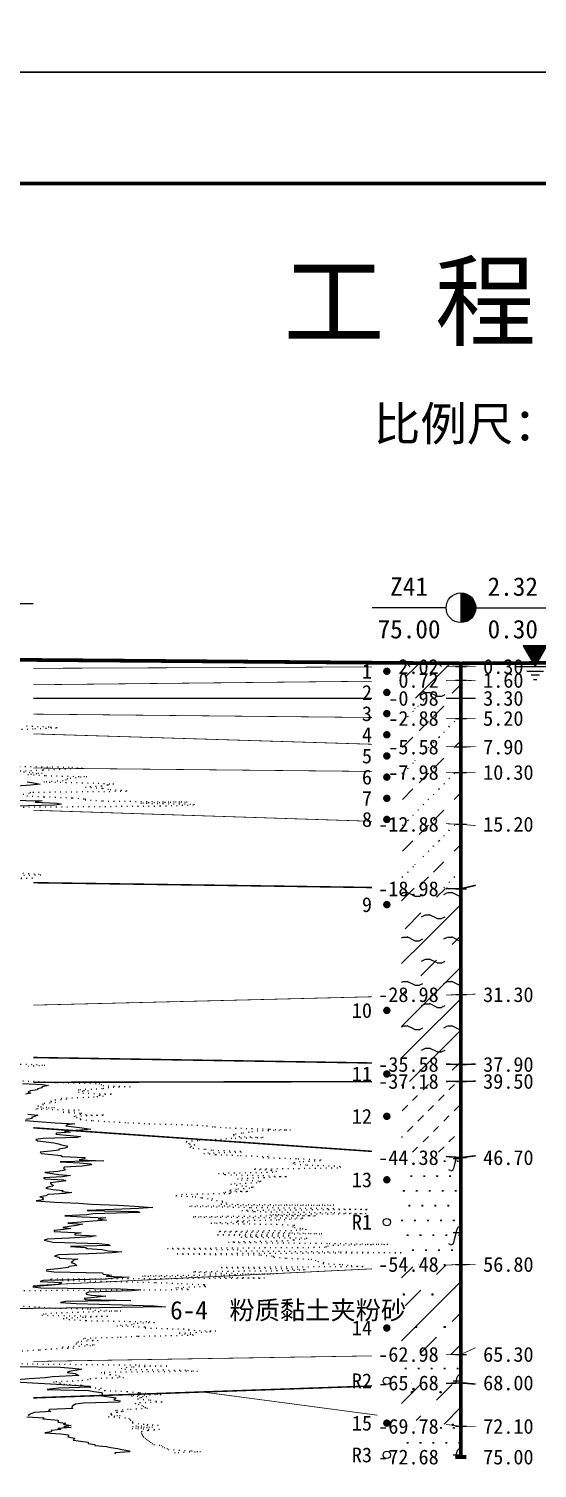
# Model space of a CAD drawing. Extents: x -37 to 3540, y -1485 to 297.
# Drawn here: x 2155.5 to 2224.2, y -188.5 to 5.9 of the extents above; entities that cross this region are included whole.
import ezdxf
from ezdxf.enums import TextEntityAlignment as Align

# ---------------------------------------------------------------- set-up
doc = ezdxf.new("R2010")
doc.units = 0
doc.linetypes.add('DOT', pattern=[6.35, 0, -6.35])
doc.layers.get('0').update_dxf_attribs({"linetype": 'CONTINUOUS'})
for name, color, linetype in [('CURVE', 200, 'CONTINUOUS'), ('FRAME', 7, 'CONTINUOUS'), ('HOLE', 41, 'CONTINUOUS'), ('SAMPLE', 1, 'CONTINUOUS'), ('STRATUM', 241, 'CONTINUOUS')]:
    doc.layers.add(name, color=color, linetype=linetype)
doc.layers.add('HATCH', color=7, linetype='CONTINUOUS', lineweight=13)
doc.styles.add('ST', font='')
doc.styles.get('ST').set_extended_font_data('SimSun')
pattern_1 = [(45, (2063.151, -297), (-4.24264, 4.24264), [10, 0]), (45, (2064.212, -300.182), (-2.12132, 6.36396), [3, -3])]
pattern_2 = [(45, (2063.151, -297), (-4.24264, 4.24264), [10, 0]), (45, (2064.212, -300.182), (-2.12132, 6.36396), [3, -3]), (26.565, (2064.2254, -297.2536), (5.999823, 5.999812), [0.567, -12.849]), (0, (2063.6584, -297.2536), (0, 6), [0.567, -5.433]), (26.565, (2061.57, -297), (5.999823, 5.999812), [0.567, -12.849]), (0, (2062.077, -296.7464), (0, 6), [0.567, -5.433]), (153.435, (2063.6584, -297.2536), (-5.999818, -5e-06), [1.134, -12.2826]), (26.565, (2067.2254, -294.2536), (5.999823, 5.999812), [0.567, -12.849]), (0, (2066.6584, -294.2536), (0, 6), [0.567, -5.433]), (26.565, (2064.57, -294), (5.999823, 5.999812), [0.567, -12.849]), (0, (2065.077, -293.7464), (0, 6), [0.567, -5.433]), (153.435, (2066.6584, -294.2536), (-5.999818, -5e-06), [1.134, -12.2826])]
pattern_3 = [(45, (2063.1513, -297), (-7e-07, 6.99998), [1.97196, -7.92754]), (45, (2065.964, -294.171), (-7e-07, 6.99998), [1.99367, -7.90583]), (45, (2068.2187, -291.918), (-7e-07, 6.99998), [1.8136, -8.08588]), (26.565, (2063.1513, -293.5), (7, 7), [0.0965, -15.55598]), (36.8699, (2063.8513, -292.8), (7, 7), [0.19775, -34.80225]), (315, (2066.6513, -290.024), (6.99998, 1e-06), [0.03305, -9.86644]), (26.565, (2066.6513, -297), (7, 7), [0.14475, -15.50773]), (26.565, (2067.3513, -296.3), (7, 7), [0.10528, -15.5472]), (90, (2067.701, -295.95), (-7, -5e-07), [0.02877, -6.97123]), (26.565, (2068.0513, -295.6), (7, 7), [0.091, -31.21394]), (36.8699, (2068.7513, -294.9), (7, 7), [0.1107, -34.8893]), (45, (2069.4513, -294.2), (-2e-07, 6.99998), [0.10911, -9.79038]), (315, (2070.0654, -293.452), (6.99998, 1e-06), [0.03305, -9.86644]), (36.8699, (2064.5513, -292.1), (7, 7), [0.10224, -34.89776]), (53.1301, (2065.2513, -291.4), (14, 21), [0.13438, -34.86562]), (53.1301, (2065.9513, -290.7), (14, 21), [0.12625, -34.87375])]
pattern_4 = [(82.875, (2062.3167, -298.206), (0.000369, 10.0001764), [0.0893, -80.5337]), (143.13, (2062.4177, -298.2818), (-29.999964, 20.000054), [0.12627, -49.87373]), (172.875, (2062.5949, -298.304), (-70.000246, 9.99966), [0.17857, -80.44443]), (206.565, (2062.7733, -298.2147), (-9.999705, -9.99969), [0.19954, -22.16046]), (243.435, (2062.8626, -298.0363), (9e-06, -9.9997), [0.19954, -22.16146]), (255.964, (2062.9519, -297.679), (-0.0002, -9.9995), [0.36813, -40.86287]), (255.964, (2063.262, -296.439), (-0.0002, -9.9995), [1.27838, -39.95262]), (255.964, (2063.3304, -296.165), (-0.0002, -9.9995), [0.28235, -40.94865]), (216.87, (2063.5206, -295.9108), (-9.999982, -10.000018), [0.12627, -49.87373]), (243.435, (2063.4196, -295.9865), (9e-06, -9.9997), [0.19954, -22.16146]), (206.565, (2063.699, -295.8215), (-9.999705, -9.99969), [0.19954, -22.16046]), (172.875, (2063.8763, -295.8437), (-70.000246, 9.99966), [0.17857, -80.44443]), (143.13, (2063.9773, -295.9194), (-29.999964, 20.000054), [0.12627, -49.87373]), (82.875, (2063.9662, -296.008), (0.000369, 10.0001764), [0.0893, -80.5337]), (0, (2062.822, -296.66), (0, 10), [0.89286, -9.10714]), (0, (2063.1763, -297), (1, 2), [0, -1.75]), (0, (2063.1513, -296.975), (1, 2), [0, -1.75]), (0, (2063.1513, -297), (1, 2), [0, -1.75]), (0, (2063.1263, -297), (1, 2), [0, -1.75]), (0, (2063.1513, -297.025), (1, 2), [0, -1.75])]
pattern_5 = [(82.875, (2061.315, -299.6533), (0.000812, 22.000388), [0.1964, -177.1742]), (143.13, (2061.5374, -299.82), (-65.99992, 44.00012), [0.2778, -109.7222]), (172.875, (2061.9272, -299.8687), (-154.00054, 21.999253), [0.3929, -176.9777]), (206.565, (2062.32, -299.672), (-21.99935, -21.9993), [0.439, -48.753]), (243.435, (2062.516, -299.28), (2e-05, -21.99933), [0.439, -48.7552]), (255.964, (2062.7126, -298.494), (-0.00044, -21.9989), [0.8099, -89.8983]), (255.964, (2063.3947, -295.7656), (-0.00044, -21.9989), [2.8124, -87.8958]), (255.964, (2063.5453, -295.163), (-0.00044, -21.9989), [0.6212, -90.087]), (216.87, (2063.964, -294.6037), (-21.99996, -22.00004), [0.2778, -109.7222]), (243.435, (2063.742, -294.77), (2e-05, -21.99933), [0.439, -48.7552]), (206.565, (2064.356, -294.407), (-21.99935, -21.9993), [0.439, -48.753]), (172.875, (2064.7463, -294.456), (-154.00054, 21.999253), [0.3929, -176.9777]), (143.13, (2064.9686, -294.6228), (-65.99992, 44.00012), [0.2778, -109.7222]), (82.875, (2064.9442, -294.8177), (0.000812, 22.00039), [0.1964, -177.1742]), (0, (2062.426, -296.252), (0, 22), [1.9643, -20.0357]), (0, (2063.2063, -297), (2.2, 4.4), [0, -3.85]), (0, (2063.1513, -296.945), (2.2, 4.4), [0, -3.85]), (0, (2063.1513, -297), (2.2, 4.4), [0, -3.85]), (0, (2063.0963, -297), (2.2, 4.4), [0, -3.85]), (0, (2063.1513, -297.055), (2.2, 4.4), [0, -3.85])]

# ---------------------------------------------------------------- blocks, each defined once
blk = doc.blocks.new('图头_剖面图A3')
at = {"style": 'ST'}
for s, height, p in [('工 程 地 质 剖 面 图', 10, (-15.09, 10.79)), ('比例尺：水平：1∶            垂直：1∶', 4.6, (-11.5, -5.76))]:
    blk.add_text(s, height=height, dxfattribs=at).set_placement(p, align=Align.MIDDLE_CENTER)
for tag, height, p in [('01_剖面号', 10, (64.41, 11.39)), ('02_横向比例', 4.6, (-18.82, -5.99)), ('03＿纵向比例', 4.6, (50.43, -5.28))]:
    blk.add_attdef(tag, text='', height=height, dxfattribs=at).set_placement(p, align=Align.MIDDLE_LEFT)
blk = doc.blocks.new('H_sam_hole')
blk.add_line((0, 2), (0, -2))
at = {"const_width": 2}
blk.add_lwpolyline([(0, -1, 0.414214), (1, 0, 0.414214), (0, 1, 1)], format="xyb", dxfattribs=at)
blk.add_circle((0, 0), 2)
blk = doc.blocks.new('SampleSoilUndisturbed')
at = {"const_width": 0.5}
blk.add_lwpolyline([(-0.25, 0, 1), (0.25, 0, 1)], format="xyb", close=True, dxfattribs=at)
blk = doc.blocks.new('SampleSoilDisturbed')
blk.add_circle((0, 0), 0.5)
blk = doc.blocks.new('Gwl')
blk.add_lwpolyline([(0, 0, 0, 3.22, 0), (0, 2.79, 3.22, 3.22, 0)], format="xyseb")
blk.add_lwpolyline([(0, 0), (1.61, 2.79), (-1.61, 2.79)], close=True)
for points in [[(-2.63, 0), (3.61, 0)], [(3.93, 0), (4.21, 0)], [(4.53, 0), (4.8, 0)], [(5.09, 0), (9.99, 0)], [(-1.09, -0.61), (1.16, -0.61)], [(-0.54, -1.14), (0.61, -1.14)], [(-0.19, -1.74), (0.26, -1.74)]]:
    blk.add_lwpolyline(points)
at = {"style": 'ST', "width": 0.8}
blk.add_attdef('*GWL', (3.14, 0.45), '', height=2, dxfattribs=at)

msp = doc.modelspace()

# ---------------------------------------------------------------- hatches: boundary and pattern name
at = {"layer": 'HATCH'}
h = msp.add_hatch(dxfattribs=at)
h.set_pattern_fill('STT', color=50, style=0)
h.set_pattern_definition([(45, (2063.1513, -297), (-2.12132, 2.12132), [10, 0]), (135, (2063.1513, -297), (-2.12132, -2.12132), [10, 0])])
h.paths.add_polyline_path([(2213.87, -79.8), (2205.87, -79.74), (2205.87, -80.26), (2213.87, -80.23)])
h.paths.add_polyline_path([(2204.66, -81.72), (2211.36, -81.72), (2211.36, -78.79), (2204.66, -78.79)], flags=9)
h = msp.add_hatch(dxfattribs=at)
h.set_pattern_fill('FZNT', color=32, style=0)
h.set_pattern_definition(pattern_1)
h.paths.add_polyline_path([(2213.87, -80.23), (2205.87, -80.26), (2205.87, -82.17), (2213.87, -82.09)])
h.paths.add_polyline_path([(2204.66, -83.58), (2211.36, -83.58), (2211.36, -80.64), (2204.66, -80.64)], flags=9)
h.paths.add_polyline_path([(2204.66, -81.72), (2211.36, -81.72), (2211.36, -78.79), (2204.66, -78.79)], flags=9)
h = msp.add_hatch(dxfattribs=at)
h.set_pattern_fill('YNFNT', color=251, style=0)
h.set_pattern_definition(pattern_2)
h.paths.add_polyline_path([(2213.87, -82.09), (2205.87, -82.17), (2205.87, -84.52), (2213.87, -84.52)])
h.paths.add_polyline_path([(2203.23, -86.01), (2211.36, -86.01), (2211.36, -83.07), (2203.23, -83.07)], flags=9)
h.paths.add_polyline_path([(2204.66, -83.58), (2211.36, -83.58), (2211.36, -80.64), (2204.66, -80.64)], flags=9)
h = msp.add_hatch(dxfattribs=at)
h.set_pattern_fill('SZFT', color=52, style=0)
h.set_pattern_definition(pattern_3)
h.paths.add_polyline_path([(2213.87, -84.52), (2205.87, -84.52), (2205.87, -87.15), (2213.87, -87.23)])
h.paths.add_polyline_path([(2203.23, -88.72), (2211.36, -88.72), (2211.36, -85.79), (2203.23, -85.79)], flags=9)
h.paths.add_polyline_path([(2203.23, -86.01), (2211.36, -86.01), (2211.36, -83.07), (2203.23, -83.07)], flags=9)
h = msp.add_hatch(dxfattribs=at)
h.set_pattern_fill('SZFT', color=52, style=0)
h.set_pattern_definition(pattern_3)
h.paths.add_polyline_path([(2213.87, -87.23), (2205.87, -87.15), (2205.87, -90.84), (2213.87, -91.09)])
h.paths.add_polyline_path([(2203.23, -92.58), (2211.36, -92.58), (2211.36, -89.64), (2203.23, -89.64)], flags=9)
h.paths.add_polyline_path([(2203.23, -88.72), (2211.36, -88.72), (2211.36, -85.79), (2203.23, -85.79)], flags=9)
h = msp.add_hatch(dxfattribs=at)
h.set_pattern_fill('SZFT', color=52, style=0)
h.set_pattern_definition(pattern_3)
h.paths.add_polyline_path([(2213.87, -91.09), (2205.87, -90.84), (2205.87, -94.44), (2213.87, -94.52)])
h.paths.add_polyline_path([(2203.23, -96.01), (2211.36, -96.01), (2211.36, -93.07), (2203.23, -93.07)], flags=9)
h.paths.add_polyline_path([(2203.23, -92.58), (2211.36, -92.58), (2211.36, -89.64), (2203.23, -89.64)], flags=9)
h = msp.add_hatch(dxfattribs=at)
h.set_pattern_fill('SZFT', color=52, style=0)
h.set_pattern_definition(pattern_3)
h.paths.add_polyline_path([(2213.87, -94.52), (2205.87, -94.44), (2205.87, -101.26), (2213.87, -101.52)])
h.paths.add_polyline_path([(2201.8, -103.01), (2211.36, -103.01), (2211.36, -100.07), (2201.8, -100.07)], flags=9)
h.paths.add_polyline_path([(2203.23, -96.01), (2211.36, -96.01), (2211.36, -93.07), (2203.23, -93.07)], flags=9)
h = msp.add_hatch(dxfattribs=at)
h.set_pattern_fill('SZFT', color=52, style=0)
h.set_pattern_definition(pattern_3)
h.paths.add_polyline_path([(2213.87, -101.52), (2205.87, -101.26), (2205.87, -110.12), (2213.87, -110.23)])
h.paths.add_polyline_path([(2201.8, -111.72), (2211.36, -111.72), (2211.36, -108.79), (2201.8, -108.79)], flags=9)
h.paths.add_polyline_path([(2201.8, -103.01), (2211.36, -103.01), (2211.36, -100.07), (2201.8, -100.07)], flags=9)
h = msp.add_hatch(dxfattribs=at)
h.set_pattern_fill('YNFNT', color=251, style=0)
h.set_pattern_definition(pattern_2)
h.paths.add_polyline_path([(2213.87, -110.23), (2205.87, -110.12), (2205.87, -124.71), (2213.87, -124.52)])
h.paths.add_polyline_path([(2201.8, -126.01), (2211.36, -126.01), (2211.36, -123.07), (2201.8, -123.07)], flags=9)
h.paths.add_polyline_path([(2201.8, -111.72), (2211.36, -111.72), (2211.36, -108.79), (2201.8, -108.79)], flags=9)
h = msp.add_hatch(dxfattribs=at)
h.set_pattern_fill('YNNT', color=251, style=0)
h.set_pattern_definition([(45, (2063.1513, -297), (-2.12132, 2.12132), [10, 0]), (26.565, (2064.2254, -297.2536), (5.999823, 5.999812), [0.567, -12.849]), (0, (2063.6584, -297.2536), (0, 6), [0.567, -5.433]), (26.565, (2061.57, -297), (5.999823, 5.999812), [0.567, -12.849]), (0, (2062.077, -296.7464), (0, 6), [0.567, -5.433]), (153.435, (2063.6584, -297.2536), (-5.999818, -5e-06), [1.134, -12.2826]), (26.565, (2067.2254, -294.2536), (5.999823, 5.999812), [0.567, -12.849]), (0, (2066.6584, -294.2536), (0, 6), [0.567, -5.433]), (26.565, (2064.57, -294), (5.999823, 5.999812), [0.567, -12.849]), (0, (2065.077, -293.7464), (0, 6), [0.567, -5.433]), (153.435, (2066.6584, -294.2536), (-5.999818, -5e-06), [1.134, -12.2826])])
h.paths.add_polyline_path([(2213.87, -124.52), (2205.87, -124.71), (2205.87, -133.81), (2213.87, -133.94)])
h.paths.add_polyline_path([(2201.8, -135.43), (2211.36, -135.43), (2211.36, -132.5), (2201.8, -132.5)], flags=9)
h.paths.add_polyline_path([(2201.8, -126.01), (2211.36, -126.01), (2211.36, -123.07), (2201.8, -123.07)], flags=9)
h = msp.add_hatch(dxfattribs=at)
h.set_pattern_fill('FZNT', color=32, style=0)
h.set_pattern_definition(pattern_1)
h.paths.add_polyline_path([(2213.87, -133.94), (2205.87, -133.81), (2205.87, -136.25), (2213.87, -136.23)])
h.paths.add_polyline_path([(2201.8, -137.72), (2211.36, -137.72), (2211.36, -134.79), (2201.8, -134.79)], flags=9)
h.paths.add_polyline_path([(2201.8, -135.43), (2211.36, -135.43), (2211.36, -132.5), (2201.8, -132.5)], flags=9)
h = msp.add_hatch(dxfattribs=at)
h.set_pattern_fill('NZFT', color=52, style=0)
h.set_pattern_definition([(45, (2063.1513, -297), (-6e-07, 6.99998), [0.9473, -8.9522]), (45, (2064.5513, -295.6), (-6e-07, 6.99998), [0.9869, -8.9126]), (45, (2065.9513, -294.2), (-6e-07, 6.99998), [1.06018, -8.83931]), (45, (2067.3513, -292.8), (-6e-07, 6.99998), [0.94918, -8.95032]), (45, (2068.7513, -291.4), (-6e-07, 6.99998), [1.0365, -8.863]), (45, (2066.6513, -297), (-6e-07, 6.99998), [1.01335, -8.88615]), (45, (2068.0513, -295.6), (-6e-07, 6.99998), [1.07896, -12.12037]), (45, (2069.4513, -294.2), (-6e-07, 6.99998), [0.99882, -8.90067]), (45, (2063.8513, -292.8), (-4e-07, 6.99998), [1.05533, -8.84416]), (45, (2065.2513, -291.4), (-4e-07, 6.99998), [1.0365, -8.863])])
h.paths.add_polyline_path([(2213.87, -136.23), (2205.87, -136.25), (2205.87, -145.96), (2213.87, -146.52)])
h.paths.add_polyline_path([(2201.8, -148.01), (2211.36, -148.01), (2211.36, -145.07), (2201.8, -145.07)], flags=9)
h.paths.add_polyline_path([(2201.8, -137.72), (2211.36, -137.72), (2211.36, -134.79), (2201.8, -134.79)], flags=9)
h = msp.add_hatch(dxfattribs=at)
h.set_pattern_fill('FS', color=142, style=0)
h.set_pattern_definition(pattern_4)
h.paths.add_polyline_path([(2213.87, -146.52), (2205.87, -145.96), (2205.87, -161.34), (2213.87, -160.94)])
h.paths.add_polyline_path([(2201.8, -162.43), (2211.36, -162.43), (2211.36, -159.5), (2201.8, -159.5)], flags=9)
h.paths.add_polyline_path([(2201.8, -148.01), (2211.36, -148.01), (2211.36, -145.07), (2201.8, -145.07)], flags=9)
h = msp.add_hatch(dxfattribs=at)
h.set_pattern_fill('FZNT', color=32, style=0)
h.set_pattern_definition(pattern_1)
h.paths.add_polyline_path([(2213.87, -160.94), (2205.87, -161.34), (2205.87, -173.22), (2213.87, -173.09)])
h.paths.add_polyline_path([(2201.8, -174.58), (2211.36, -174.58), (2211.36, -171.64), (2201.8, -171.64)], flags=9)
h.paths.add_polyline_path([(2201.8, -162.43), (2211.36, -162.43), (2211.36, -159.5), (2201.8, -159.5)], flags=9)
h = msp.add_hatch(dxfattribs=at)
h.set_pattern_fill('FS', color=32, scale=2.2, style=0)
h.set_pattern_definition(pattern_5)
h.paths.add_polyline_path([(2213.87, -160.94), (2205.87, -161.34), (2205.87, -173.22), (2213.87, -173.09)])
h.paths.add_polyline_path([(2201.8, -174.58), (2211.36, -174.58), (2211.36, -171.64), (2201.8, -171.64)], flags=9)
h.paths.add_polyline_path([(2201.8, -162.43), (2211.36, -162.43), (2211.36, -159.5), (2201.8, -159.5)], flags=9)
h = msp.add_hatch(dxfattribs=at)
h.set_pattern_fill('FS', color=142, style=0)
h.set_pattern_definition(pattern_4)
h.paths.add_polyline_path([(2213.87, -173.09), (2205.87, -173.22), (2205.87, -177.22), (2213.87, -176.94)])
h.paths.add_polyline_path([(2201.8, -178.43), (2211.36, -178.43), (2211.36, -175.5), (2201.8, -175.5)], flags=9)
h.paths.add_polyline_path([(2201.8, -174.58), (2211.36, -174.58), (2211.36, -171.64), (2201.8, -171.64)], flags=9)
h = msp.add_hatch(dxfattribs=at)
h.set_pattern_fill('FZNT', color=32, style=0)
h.set_pattern_definition(pattern_1)
h.paths.add_polyline_path([(2213.87, -176.94), (2205.87, -177.22), (2205.87, -181.74), (2213.87, -182.8)])
h.paths.add_polyline_path([(2201.8, -184.29), (2211.36, -184.29), (2211.36, -181.36), (2201.8, -181.36)], flags=9)
h.paths.add_polyline_path([(2201.8, -178.43), (2211.36, -178.43), (2211.36, -175.5), (2201.8, -175.5)], flags=9)
h = msp.add_hatch(dxfattribs=at)
h.set_pattern_fill('FS', color=32, scale=2.2, style=0)
h.set_pattern_definition(pattern_5)
h.paths.add_polyline_path([(2213.87, -176.94), (2205.87, -177.22), (2205.87, -181.74), (2213.87, -182.8)])
h.paths.add_polyline_path([(2201.8, -184.29), (2211.36, -184.29), (2211.36, -181.36), (2201.8, -181.36)], flags=9)
h.paths.add_polyline_path([(2201.8, -178.43), (2211.36, -178.43), (2211.36, -175.5), (2201.8, -175.5)], flags=9)
h = msp.add_hatch(dxfattribs=at)
h.set_pattern_fill('FS', color=142, style=0)
h.set_pattern_definition(pattern_4)
h.paths.add_polyline_path([(2213.87, -182.8), (2205.87, -181.74), (2205.87, -186.94), (2213.87, -186.94)])
h.paths.add_polyline_path([(2201.8, -188.43), (2211.36, -188.43), (2211.36, -185.5), (2201.8, -185.5)], flags=9)
h.paths.add_polyline_path([(2201.8, -184.29), (2211.36, -184.29), (2211.36, -181.36), (2201.8, -181.36)], flags=9)

# ---------------------------------------------------------------- linework, layer by layer
at = {"layer": 'CURVE', "color": 100, "linetype": 'DOT', "ltscale": 0.1}
for points in [[(2155.24, -88.24), (2158.42, -88.38), (2159.39, -88.52), (2156.15, -88.67), (2153.44, -88.81)], [(2152.09, -93.67), (2161.37, -93.81), (2162.74, -93.95), (2160.5, -94.1), (2157.39, -94.24), (2154.12, -94.38), (2156.03, -94.52), (2157.36, -94.67), (2155.43, -94.81), (2157.82, -94.95), (2163.37, -95.1), (2161.96, -95.24), (2160.78, -95.38), (2160.61, -95.52), (2160.19, -95.67), (2157.58, -95.81), (2164.18, -95.95), (2167.01, -96.1), (2166.17, -96.24), (2165.37, -96.38), (2163.18, -96.53), (2165.49, -96.67), (2166.52, -96.81), (2168.74, -96.95), (2168.71, -97.1), (2155.79, -97.24), (2155.59, -97.38), (2154.72, -97.53)], [(2155.28, -97.67), (2157.61, -97.81), (2161.44, -97.95), (2163.17, -98.1), (2163.14, -98.24), (2165.53, -98.38), (2176.92, -98.52), (2170.67, -98.67), (2177.89, -98.81), (2177.79, -98.95), (2173.28, -99.1), (2154.46, -99.24)], [(2154.01, -108.1), (2156.84, -108.24), (2157.18, -108.38), (2151.86, -108.53)], [(2152.3, -108.67), (2156.04, -108.81), (2152.93, -108.95)], [(2151.46, -133.81), (2156.57, -133.95), (2157.72, -134.1), (2155.45, -134.24)], [(2152.52, -136.1), (2156.86, -136.24), (2159.39, -136.38), (2165.02, -136.52), (2165.29, -136.67), (2165.53, -136.81), (2169.24, -136.95), (2166.35, -137.1), (2165.47, -137.24), (2162.22, -137.38), (2163.57, -137.52), (2162.26, -137.67), (2162.84, -137.81), (2166.69, -137.95), (2165.02, -138.1), (2165.58, -138.24), (2164.39, -138.38), (2159.9, -138.53), (2160.65, -138.67), (2158.46, -138.81), (2158.53, -138.95), (2159.17, -139.1), (2157.39, -139.24), (2157.52, -139.38), (2156.75, -139.53), (2157.15, -139.67), (2159.02, -139.81), (2156.48, -139.95), (2162.35, -140.1), (2161.73, -140.24), (2160.19, -140.38), (2162.65, -140.53), (2162.45, -140.67), (2165.61, -140.81), (2161.63, -140.95), (2161.97, -141.1), (2162.46, -141.24), (2162.5, -141.38), (2164.19, -141.52), (2166.3, -141.67), (2168.9, -141.81), (2171.77, -141.95), (2177.51, -142.1), (2179.55, -142.24), (2180.63, -142.38), (2182.68, -142.52), (2188.05, -142.67), (2190.87, -142.81), (2186.48, -142.95), (2185.27, -143.1), (2184.27, -143.24), (2183.21, -143.38), (2183.18, -143.53), (2183.93, -143.67), (2187.18, -143.81), (2182.97, -143.95), (2180.81, -144.1), (2178.36, -144.24), (2176.76, -144.38), (2177.11, -144.53), (2177.21, -144.67), (2177.94, -144.81), (2177.52, -144.95), (2177.27, -145.1), (2177.71, -145.24), (2179.38, -145.38), (2180.38, -145.53), (2184.07, -145.67), (2184.23, -145.81), (2179.18, -145.95), (2180.77, -146.1), (2184.11, -146.24), (2187.84, -146.38), (2187.15, -146.52), (2191.9, -146.67), (2194.96, -146.81), (2194.88, -146.95), (2192.17, -147.1), (2191.2, -147.24), (2191.42, -147.38), (2193.06, -147.52), (2197.43, -147.67), (2197.63, -147.81), (2197.21, -147.95), (2185.95, -148.1), (2188.27, -148.24), (2188.98, -148.38), (2188.48, -148.53), (2181.14, -148.67), (2182.06, -148.81), (2187.15, -148.95), (2190.33, -149.1), (2187.34, -149.24), (2183.73, -149.38), (2184.24, -149.53), (2186.92, -149.67), (2186.74, -149.81), (2186.34, -149.95), (2182.81, -150.1), (2183.57, -150.24), (2184.85, -150.38), (2185.83, -150.53), (2185.33, -150.67), (2183.59, -150.81), (2182.63, -150.95), (2185.09, -151.1), (2181.82, -151.24), (2182.75, -151.38), (2176.25, -151.52), (2175.38, -151.67), (2178, -151.81), (2178.92, -151.95), (2180.35, -152.1), (2180.14, -152.24), (2181.65, -152.38), (2181.63, -152.52), (2182.24, -152.67), (2181.48, -152.81), (2196.71, -152.95), (2177.22, -153.1), (2185.5, -153.24), (2195.87, -153.38), (2201.22, -153.53), (2184.31, -153.67), (2186.03, -153.81), (2196.76, -153.95), (2201.08, -154.1), (2188.08, -154.24), (2194.24, -154.38), (2177.72, -154.53), (2192.53, -154.67), (2192.3, -154.81), (2189.02, -154.95), (2183.66, -155.1), (2185.12, -155.24), (2180.13, -155.38), (2188.98, -155.53), (2191.47, -155.67), (2191.12, -155.81), (2191.39, -155.95), (2192.42, -156.1), (2192.97, -156.24), (2191.74, -156.38), (2181.18, -156.52), (2191.06, -156.67), (2195.12, -156.81), (2181.01, -156.95), (2190.71, -157.1), (2184.18, -157.24), (2193.08, -157.38), (2192.86, -157.52), (2191.28, -157.67), (2189.79, -157.81), (2182.5, -157.95), (2196.09, -158.1), (2203.99, -158.24), (2196.7, -158.38), (2195.73, -158.53), (2195.56, -158.67), (2174.26, -158.81), (2183.66, -158.95), (2184.12, -159.1), (2197.62, -159.24), (2205.79, -159.38), (2175.58, -159.53), (2186.84, -159.67), (2188.5, -159.81), (2188.64, -159.95), (2190.32, -160.1), (2193.62, -160.24), (2194.2, -160.38), (2194.57, -160.53), (2195.38, -160.67), (2195.25, -160.81), (2197.82, -160.95), (2199.05, -161.1), (2200.67, -161.24), (2181.53, -161.38), (2191.08, -161.52), (2192.86, -161.67), (2190.57, -161.81), (2177.77, -161.95), (2180.71, -162.1), (2188.57, -162.24), (2181.57, -162.38), (2170.9, -162.52), (2182.98, -162.67), (2187.36, -162.81), (2158.37, -162.95), (2160.1, -163.1), (2166.54, -163.24), (2172.67, -163.38), (2176.14, -163.53), (2179.25, -163.67), (2179.23, -163.81), (2179.43, -163.95), (2175.4, -164.1), (2177.03, -164.24), (2177.05, -164.38), (2151.01, -164.53)], [(2153.37, -166.52), (2156.89, -166.67), (2158.33, -166.81), (2163.8, -166.95), (2164.47, -167.1), (2167.97, -167.24), (2163.71, -167.38), (2159.35, -167.52), (2157.58, -167.67), (2157.32, -167.81), (2166.15, -167.95), (2162.91, -168.1), (2160.21, -168.24), (2160.97, -168.38), (2163.28, -168.53), (2171.74, -168.67), (2172.49, -168.81), (2169.76, -168.95), (2169.49, -169.1), (2167.41, -169.24), (2171.27, -169.38), (2171.26, -169.53), (2177.15, -169.67), (2177.11, -169.81), (2180.78, -169.95), (2179.63, -170.1), (2175.84, -170.24), (2177.58, -170.38), (2177.78, -170.53), (2170.2, -170.67), (2167.6, -170.81), (2162.88, -170.95), (2163.47, -171.1), (2164.9, -171.24), (2162.27, -171.38), (2162.07, -171.52), (2161.89, -171.67), (2164.39, -171.81), (2163.88, -171.95), (2160.09, -172.1), (2161.58, -172.24), (2158.61, -172.38), (2156.93, -172.53), (2154.65, -172.67)], [(2151.65, -174.24), (2156.69, -174.38), (2170.41, -174.52), (2174.18, -174.67), (2169.5, -174.81), (2168.03, -174.95), (2168.51, -175.1), (2176.95, -175.24), (2178.31, -175.38), (2165.27, -175.53), (2165.73, -175.67), (2166.53, -175.81), (2167.7, -175.95), (2167.78, -176.1), (2168.34, -176.24), (2163.86, -176.38), (2163.55, -176.52), (2162.25, -176.67), (2158.89, -176.81), (2159.79, -176.95), (2160.29, -177.1), (2162.63, -177.24), (2163.2, -177.38), (2163.77, -177.53), (2165.3, -177.67), (2164.98, -177.81), (2165.78, -177.95), (2168.82, -178.1), (2170.51, -178.24), (2172.09, -178.38), (2173.4, -178.53), (2169.43, -178.67), (2171.5, -178.81), (2170.58, -178.95), (2170.24, -179.1), (2171.93, -179.24), (2172.66, -179.38), (2173.55, -179.52), (2169.88, -179.67), (2170.3, -179.81), (2170.78, -179.95), (2170.99, -180.1), (2171.23, -180.24), (2171.58, -180.38), (2168.98, -180.53), (2167.26, -180.67), (2168.3, -180.81), (2167.43, -180.95), (2166.59, -181.1), (2166.68, -181.24), (2167.87, -181.38), (2166.29, -181.52), (2169.05, -181.67), (2169.15, -181.81), (2169.24, -181.95), (2169.48, -182.1), (2169.55, -182.24), (2169.54, -182.38), (2171.52, -182.53), (2173.03, -182.67), (2169.55, -182.81), (2172.26, -182.95), (2169.51, -183.1), (2173.21, -183.24), (2171.57, -183.38), (2170.75, -183.53), (2170.73, -183.67), (2170.81, -183.81), (2170.87, -183.95), (2170.93, -184.1), (2171.05, -184.24), (2171.2, -184.38), (2171.39, -184.52), (2171.57, -184.67), (2171.75, -184.81), (2171.97, -184.95), (2172.16, -185.1), (2172.43, -185.24), (2173.4, -185.38), (2173.57, -185.53), (2173.78, -185.67), (2174.17, -185.81), (2174.35, -185.95), (2177.52, -186.1), (2178.74, -186.24), (2175.32, -186.38), (2174.92, -186.52)]]:
    msp.add_lwpolyline(points, dxfattribs=at)
at = {"layer": 'CURVE', "color": 30, "linetype": 'Continuous'}
for points in [[(2155.33, -95.81), (2156.2, -95.95), (2157.1, -96.1), (2155.82, -96.24), (2153.89, -96.38)], [(2150.65, -98.24), (2157.34, -98.38), (2156.39, -98.52), (2159.4, -98.67), (2159.98, -98.81), (2159.03, -98.95), (2153.67, -99.1)], [(2154.7, -136.52), (2157.4, -136.67), (2158.21, -136.81), (2157.33, -136.95), (2157.35, -137.1), (2156.71, -137.24), (2156.71, -137.38), (2155.79, -137.52), (2155.41, -137.67), (2155.82, -137.81), (2155.11, -137.95)], [(2155.08, -141.52), (2156.75, -141.67), (2159.1, -141.81), (2161.76, -141.95), (2160.77, -142.1), (2160.56, -142.24), (2161.64, -142.38), (2162.77, -142.52), (2163.9, -142.67), (2162.55, -142.81), (2160.35, -142.95), (2161.18, -143.1), (2159.29, -143.24), (2159.2, -143.38), (2161.15, -143.53), (2162.54, -143.67), (2162.04, -143.81), (2157.48, -143.95), (2156.52, -144.1), (2156.71, -144.24), (2157.88, -144.38), (2158.91, -144.53), (2159.56, -144.67), (2159.97, -144.81), (2160.64, -144.95), (2160.76, -145.1), (2160.4, -145.24), (2159.62, -145.38), (2159.61, -145.53), (2158.47, -145.67), (2157.1, -145.81), (2157.26, -145.95), (2158.61, -146.1), (2159.88, -146.24), (2160.09, -146.38), (2163.15, -146.52), (2163.02, -146.67), (2162.35, -146.81), (2165.66, -146.95), (2159.78, -147.1), (2162.38, -147.24), (2163.97, -147.38), (2163.99, -147.52), (2162.74, -147.67), (2160.38, -147.81), (2160.23, -147.95), (2160.35, -148.1), (2160.48, -148.24), (2159.51, -148.38), (2157.72, -148.53), (2158.72, -148.67), (2159.54, -148.81), (2161.17, -148.95), (2160.1, -149.1), (2157.54, -149.24), (2157.78, -149.38), (2160.22, -149.53), (2160.54, -149.67), (2159.6, -149.81), (2158.42, -149.95), (2158.57, -150.1), (2158.82, -150.24), (2158.79, -150.38), (2158.12, -150.53), (2157.86, -150.67), (2158.79, -150.81), (2160.17, -150.95), (2160.03, -151.1), (2161.37, -151.24), (2160.43, -151.38), (2158.16, -151.52), (2157.86, -151.67), (2157.02, -151.81), (2157.52, -151.95), (2157.38, -152.1), (2157.54, -152.24), (2156.55, -152.38), (2159.08, -152.52), (2162.31, -152.67), (2164.01, -152.81), (2167.62, -152.95), (2169.8, -153.1), (2172.3, -153.24), (2170.34, -153.38), (2167.04, -153.53), (2163.44, -153.67), (2170.28, -153.81), (2170.54, -153.95), (2164.25, -154.1), (2163.37, -154.24), (2160.41, -154.38), (2162.77, -154.53), (2165.93, -154.67), (2164.9, -154.81), (2166.04, -154.95), (2164.19, -155.1), (2162.66, -155.24), (2160.84, -155.38), (2162.85, -155.53), (2161.99, -155.67), (2160.99, -155.81), (2160.16, -155.95), (2161.24, -156.1), (2160.3, -156.24), (2158.99, -156.38), (2158.96, -156.52), (2162.62, -156.67), (2161.75, -156.81), (2161.77, -156.95), (2164.64, -157.1), (2163.94, -157.24), (2160.98, -157.38), (2158.08, -157.52), (2157.63, -157.67), (2158.27, -157.81), (2158.81, -157.95), (2165.04, -158.1), (2166.26, -158.24), (2166.51, -158.38), (2161.2, -158.53), (2163.21, -158.67), (2163.41, -158.81), (2165.46, -158.95), (2166.24, -159.1), (2168.1, -159.24), (2166.78, -159.38), (2163.62, -159.53), (2159.56, -159.67), (2159.02, -159.81), (2159.65, -159.95), (2159.69, -160.1), (2162.15, -160.24), (2161.63, -160.38), (2161.43, -160.53), (2161.25, -160.67), (2161.74, -160.81), (2161.87, -160.95), (2162.05, -161.1), (2160.99, -161.24), (2160.85, -161.38), (2159.46, -161.52), (2157.99, -161.67), (2157.93, -161.81), (2158.92, -161.95), (2165.51, -162.1), (2165.59, -162.24), (2166.7, -162.38), (2166.02, -162.52), (2169.09, -162.67), (2166.96, -162.81), (2165.92, -162.95), (2157.49, -163.1), (2157.1, -163.24), (2160.01, -163.38), (2159.8, -163.53), (2159.61, -163.67), (2158.16, -163.81), (2156.08, -163.95), (2157.16, -164.1), (2167.93, -164.24), (2170.67, -164.38), (2169.48, -164.53), (2163.66, -164.67), (2163.28, -164.81), (2163.29, -164.95), (2163.99, -165.1), (2165.95, -165.24), (2164.81, -165.38), (2163, -165.53), (2163.25, -165.67), (2169.32, -165.81), (2160.57, -165.95), (2159.85, -166.1), (2161.94, -166.24), (2168.15, -166.38), (2172.46, -166.52), (2173.98, -166.67), (2165.07, -166.81), (2151.61, -166.95)], [(2155.44, -140.67), (2156.75, -140.81), (2156.45, -140.95), (2155.93, -141.1), (2155.99, -141.24), (2155.17, -141.38)], [(2150.57, -174.67), (2159.85, -174.81), (2161.45, -174.95), (2162.72, -175.1), (2162.06, -175.24), (2161.01, -175.38), (2160.71, -175.53), (2161.83, -175.67), (2162.03, -175.81), (2162.28, -175.95), (2158.74, -176.1), (2157.77, -176.24), (2155.59, -176.38), (2153.93, -176.52)], [(2153.73, -176.81), (2156.03, -176.95), (2159.27, -177.1), (2161.42, -177.24), (2163.84, -177.38), (2163.89, -177.53), (2159.54, -177.67), (2158.03, -177.81), (2163.62, -177.95), (2164.33, -178.1), (2165.38, -178.24), (2165.44, -178.38), (2165.43, -178.53), (2165.42, -178.67), (2166.39, -178.81), (2167.33, -178.95), (2167.19, -179.1), (2167.02, -179.24), (2167.88, -179.38), (2167.81, -179.52), (2162.93, -179.67), (2161.84, -179.81), (2161.63, -179.95), (2161.42, -180.1), (2161.35, -180.24), (2161.48, -180.38), (2158.34, -180.53), (2158.22, -180.67), (2158.52, -180.81), (2156.34, -180.95), (2155.84, -181.1), (2155.56, -181.24), (2155.46, -181.38)], [(2155.29, -181.52), (2157.61, -181.67), (2157.44, -181.81), (2159.5, -181.95), (2159.53, -182.1), (2159.49, -182.24), (2160.51, -182.38), (2160.22, -182.53), (2161.25, -182.67), (2160.28, -182.81), (2161.29, -182.95), (2159.48, -183.1), (2159.87, -183.24), (2158.57, -183.38), (2158.61, -183.53), (2157.72, -183.67), (2159.88, -183.81), (2160.93, -183.95), (2160.9, -184.1), (2160.83, -184.24), (2161.73, -184.38), (2161.66, -184.52), (2161.55, -184.67), (2162.57, -184.81), (2163.54, -184.95), (2163.57, -185.1), (2164.47, -185.24), (2164.45, -185.38), (2166.02, -185.53), (2166.6, -185.67), (2167.53, -185.81), (2168.13, -185.95), (2169.12, -186.1), (2169.14, -186.24), (2167.17, -186.38), (2167.19, -186.52)]]:
    msp.add_lwpolyline(points, dxfattribs=at)
at = {"layer": 'FRAME', "color": 245, "linetype": 'Continuous'}
for points in [[(2148.75, 0), (2568.75, 0), (2568.75, 297), (2148.75, 297)], [(2063.15, -297), (2483.15, -297), (2483.15, 0), (2063.15, 0)]]:
    msp.add_lwpolyline(points, close=True, dxfattribs=at)
at = {"layer": 'FRAME', "linetype": 'Continuous', "const_width": 0.5}
msp.add_lwpolyline([(2083.15, -282), (2463.15, -282), (2463.15, -15), (2083.15, -15)], close=True, dxfattribs=at)
at = {"layer": 'HOLE', "linetype": 'Continuous'}
for points in [[(2146.16, -71.74), (2156.16, -71.74)], [(2211.87, -72.3), (2201.87, -72.3)], [(2215.87, -72.3), (2225.87, -72.3)], [(2213.12, -80.23), (2214.62, -80.23)], [(2213.12, -82.09), (2214.62, -82.09)], [(2213.12, -84.52), (2214.62, -84.52)], [(2213.12, -87.23), (2214.62, -87.23)], [(2213.12, -91.09), (2214.62, -91.09)], [(2213.12, -94.52), (2214.62, -94.52)], [(2213.12, -101.52), (2214.62, -101.52)], [(2213.12, -110.23), (2214.62, -110.23)], [(2213.12, -124.52), (2214.62, -124.52)], [(2213.12, -133.94), (2214.62, -133.94)], [(2213.12, -136.23), (2214.62, -136.23)], [(2213.12, -146.52), (2214.62, -146.52)], [(2213.12, -160.94), (2214.62, -160.94)], [(2213.12, -173.09), (2214.62, -173.09)], [(2213.12, -176.94), (2214.62, -176.94)], [(2213.12, -182.8), (2214.62, -182.8)]]:
    msp.add_lwpolyline(points, dxfattribs=at)
at = {"layer": 'HOLE', "linetype": 'Continuous', "const_width": 0.5}
for points in [[(2213.87, -79.8), (2213.87, -186.94)], [(2213.12, -186.94), (2214.62, -186.94)]]:
    msp.add_lwpolyline(points, dxfattribs=at)
at = {"layer": 'STRATUM', "linetype": 'Continuous'}
for points, const_width in [([(2142.16, -79.24), (2144.16, -79.24), (2156.5, -79.34)], 0.5), ([(2156.16, -79.34), (2211.87, -79.79)], 0.5), ([(2211.87, -79.79), (2213.87, -79.8), (2225.87, -79.74)], 0.5), ([(2156.16, -80.47), (2179.01, -80.38), (2201.87, -80.28)], 0.1), ([(2211.87, -80.24), (2213.87, -80.23), (2215.87, -80.25)], 0.1), ([(2156.16, -82.69), (2179.01, -82.45), (2201.87, -82.21)], 0.1), ([(2211.87, -82.11), (2213.87, -82.09), (2215.87, -82.13)], 0.1), ([(2156.16, -84.52), (2179.01, -84.52), (2201.87, -84.52)], 0.2), ([(2211.87, -84.52), (2213.87, -84.52), (2215.87, -84.52)], 0.2), ([(2156.16, -86.65), (2179.01, -86.88), (2201.87, -87.11)], 0.1), ([(2211.87, -87.21), (2213.87, -87.23), (2215.87, -87.21)], 0.1), ([(2156.16, -89.32), (2179.01, -90.02), (2201.87, -90.72)], 0.1), ([(2211.87, -91.03), (2213.87, -91.09), (2215.87, -91.05)], 0.1), ([(2156.16, -93.93), (2179.01, -94.16), (2201.87, -94.39)], 0.1), ([(2211.87, -94.5), (2213.87, -94.52), (2215.87, -94.5)], 0.1), ([(2156.16, -99.63), (2179.01, -100.38), (2201.87, -101.12)], 0.1), ([(2211.87, -101.45), (2213.87, -101.52), (2215.87, -101.71)], 0.1), ([(2156.16, -109.41), (2179.01, -109.73), (2201.87, -110.06)], 0.2), ([(2211.87, -110.2), (2213.87, -110.23), (2215.87, -109.76)], 0.2), ([(2156.16, -125.94), (2179.01, -125.38), (2201.87, -124.81)], 0.1), ([(2211.87, -124.57), (2213.87, -124.52), (2215.87, -124.45)], 0.1), ([(2156.16, -133.01), (2179.01, -133.38), (2201.87, -133.75)], 0.2), ([(2211.87, -133.91), (2213.87, -133.94), (2215.87, -133.91)], 0.2), ([(2156.16, -136.36), (2179.01, -136.31), (2201.87, -136.26)], 0.2), ([(2211.87, -136.24), (2213.87, -136.23), (2215.87, -136.21)], 0.2), ([(2156.16, -142.5), (2179.01, -144.09), (2201.87, -145.68)], 0.2), ([(2211.87, -146.38), (2213.87, -146.52), (2215.87, -146.27)], 0.2), ([(2211.87, -161.04), (2213.87, -160.94), (2215.87, -160.97)], 0.1), ([(2156.16, -163.79), (2179.01, -162.66), (2201.87, -161.54)], 0.1), ([(2211.87, -173.12), (2213.87, -173.09), (2215.87, -172.18)], 0.1), ([(2156.16, -174.04), (2179.01, -173.66), (2201.87, -173.29)], 0.1), ([(2156.16, -178.96), (2179.01, -178.16), (2201.87, -177.36)], 0.2), ([(2179.01, -178.16), (2196.44, -180.48), (2202.6, -181.3)], 0.1), ([(2211.87, -177.01), (2213.87, -176.94), (2215.87, -177.1)], 0.2), ([(2211.87, -182.54), (2213.87, -182.8), (2215.87, -182.8)], 0.1)]:
    msp.add_lwpolyline(points, dxfattribs=dict(at, const_width=const_width))

# ---------------------------------------------------------------- block references
at = {"layer": 'CURVE'}
msp.add_blockref('Gwl', (2223.87, -80.23), dxfattribs=at).add_auto_attribs({'*GWL': '0.30'})
at = {"layer": 'FRAME'}
msp.add_blockref('图头_剖面图A3', (2273.15, -41.7), dxfattribs=at).add_auto_attribs({'01_剖面号': "10--10'", '02_横向比例': '400', '03＿纵向比例': '700'})
at = {"layer": 'HOLE'}
msp.add_blockref('H_sam_hole', (2213.87, -72.3), dxfattribs=at)
at = {"layer": 'SAMPLE'}
for name, p in [('SampleSoilUndisturbed', (2203.87, -80.87)), ('SampleSoilUndisturbed', (2203.87, -83.73)), ('SampleSoilUndisturbed', (2203.87, -86.59)), ('SampleSoilUndisturbed', (2203.87, -89.44)), ('SampleSoilUndisturbed', (2203.87, -92.3)), ('SampleSoilUndisturbed', (2203.87, -95.16)), ('SampleSoilUndisturbed', (2203.87, -98.02)), ('SampleSoilUndisturbed', (2203.87, -100.87)), ('SampleSoilUndisturbed', (2203.87, -112.37)), ('SampleSoilUndisturbed', (2203.87, -126.66)), ('SampleSoilUndisturbed', (2203.87, -135.23)), ('SampleSoilUndisturbed', (2203.87, -140.95)), ('SampleSoilUndisturbed', (2203.87, -149.52)), ('SampleSoilDisturbed', (2203.87, -155.23)), ('SampleSoilUndisturbed', (2203.87, -169.52)), ('SampleSoilDisturbed', (2203.87, -176.66)), ('SampleSoilUndisturbed', (2203.87, -182.37)), ('SampleSoilDisturbed', (2203.87, -186.66))]:
    msp.add_blockref(name, p, dxfattribs=at)

# ---------------------------------------------------------------- texts
at = {"layer": 'HOLE', "style": 'ST'}
for s, p in [('Z41', (2206.87, -69.43)), ('2.32', (2220.87, -69.43)), ('75.00', (2206.87, -75.18)), ('0.30', (2220.87, -75.18))]:
    msp.add_text(s, height=2.5, dxfattribs=at).set_placement(p, align=Align.MIDDLE_CENTER)
for s, p in [('2.02', (2210.87, -80.23)), ('0.72', (2210.87, -82.09)), ('-0.98', (2210.87, -84.52)), ('-2.88', (2210.87, -87.23)), ('-5.58', (2210.87, -91.09)), ('-7.98', (2210.87, -94.52)), ('-12.88', (2210.87, -101.52)), ('-18.98', (2210.87, -110.23)), ('-28.98', (2210.87, -124.52)), ('-35.58', (2210.87, -133.94)), ('-37.18', (2210.87, -136.23)), ('-44.38', (2210.87, -146.52)), ('-54.48', (2210.87, -160.94)), ('-62.98', (2210.87, -173.09)), ('-65.68', (2210.87, -176.94)), ('-69.78', (2210.87, -182.8)), ('-72.68', (2210.87, -186.94))]:
    msp.add_text(s, height=2, dxfattribs=at).set_placement(p, align=Align.MIDDLE_RIGHT)
for s, p in [('0.30', (2216.87, -80.23)), ('1.60', (2216.87, -82.09)), ('3.30', (2216.87, -84.52)), ('5.20', (2216.87, -87.23)), ('7.90', (2216.87, -91.09)), ('10.30', (2216.87, -94.52)), ('15.20', (2216.87, -101.52)), ('31.30', (2216.87, -124.52)), ('37.90', (2216.87, -133.94)), ('39.50', (2216.87, -136.23)), ('46.70', (2216.87, -146.52)), ('56.80', (2216.87, -160.94)), ('65.30', (2216.87, -173.09)), ('68.00', (2216.87, -176.94)), ('72.10', (2216.87, -182.8)), ('75.00', (2216.87, -186.94))]:
    msp.add_text(s, height=2, dxfattribs=at).set_placement(p, align=Align.MIDDLE_LEFT)
at = {"layer": 'SAMPLE', "style": 'ST'}
for s, p in [('1', (2201.87, -80.87)), ('2', (2201.87, -83.73)), ('3', (2201.87, -86.59)), ('4', (2201.87, -89.44)), ('5', (2201.87, -92.3)), ('6', (2201.87, -95.16)), ('7', (2201.87, -98.02)), ('8', (2201.87, -100.87)), ('9', (2201.87, -112.37)), ('10', (2201.87, -126.66)), ('11', (2201.87, -135.23)), ('12', (2201.87, -140.95)), ('13', (2201.87, -149.52)), ('R1', (2201.87, -155.23)), ('14', (2201.87, -169.52)), ('R2', (2201.87, -176.66)), ('15', (2201.87, -182.37)), ('R3', (2201.87, -186.66))]:
    msp.add_text(s, height=2, dxfattribs=at).set_placement(p, align=Align.MIDDLE_RIGHT)
at = {"layer": 'STRATUM', "style": 'ST'}
for s, p in [('6-4', (2174.62, -167.12)), ('粉质黏土夹粉砂', (2182.62, -167.12))]:
    msp.add_text(s, height=2.5, dxfattribs=at).set_placement(p, align=Align.MIDDLE_LEFT)

doc.saveas('drawing.dxf')
